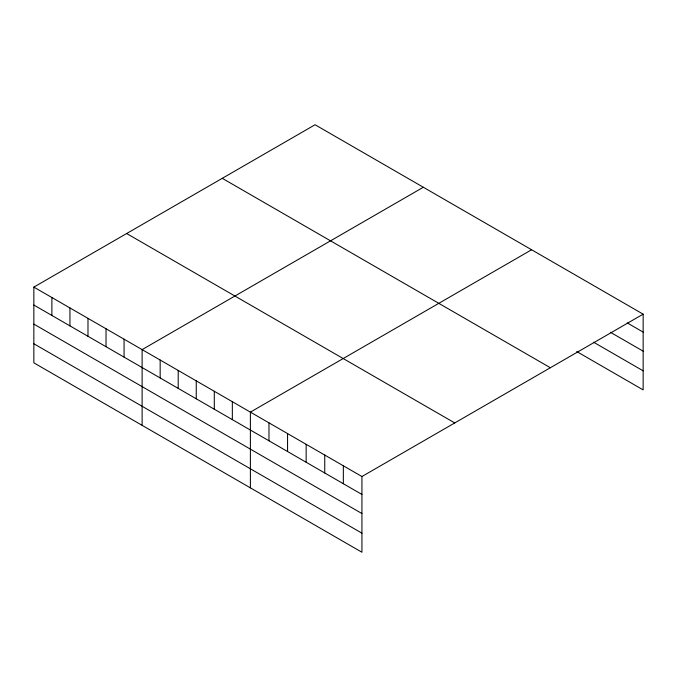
<?xml version="1.0" encoding="UTF-8"?>
<svg xmlns="http://www.w3.org/2000/svg" width="677" height="677" viewBox="0 0 677 677"><rect width="100%" height="100%" fill="white"/><g stroke="black" fill="none" stroke-linecap="round" stroke-linejoin="round"><path stroke-width="1.02" d="M361.933 513.53L361.933 476.523L33.85 287.107L33.85 362.838L361.933 552.254L361.933 513.53L33.85 324.114M576.753 351.558L643.15 389.893L643.15 314.162L315.067 124.746L33.85 287.107M423.337 187.25L142.119 349.611L142.119 425.342M531.606 249.762L250.388 412.124L250.388 487.855M361.933 476.523L643.15 314.162M627.215 322.904L643.15 332.102M610.392 332.263L643.15 351.168M593.577 342.198L643.15 370.827M222.268 178.322L550.35 367.738M126.65 233.523L454.732 422.939M33.85 305.039L361.933 494.455M33.85 343.764L361.933 533.18M343.341 465.784L343.341 483.725M324.748 455.054L324.748 472.995M306.156 444.324L306.156 462.256M287.564 433.585L287.564 451.525M268.972 422.854L268.972 440.795M232.338 401.698L232.338 419.638M214.296 391.281L214.296 409.221M196.254 380.863L196.254 398.804M178.203 370.446L178.203 388.386M160.161 360.029L160.161 377.969M124.069 339.194L124.069 357.134M106.027 328.777L106.027 346.717M87.985 318.359L87.985 336.3M69.943 307.942L69.943 325.882M51.892 297.525L51.892 315.457"/></g></svg>
